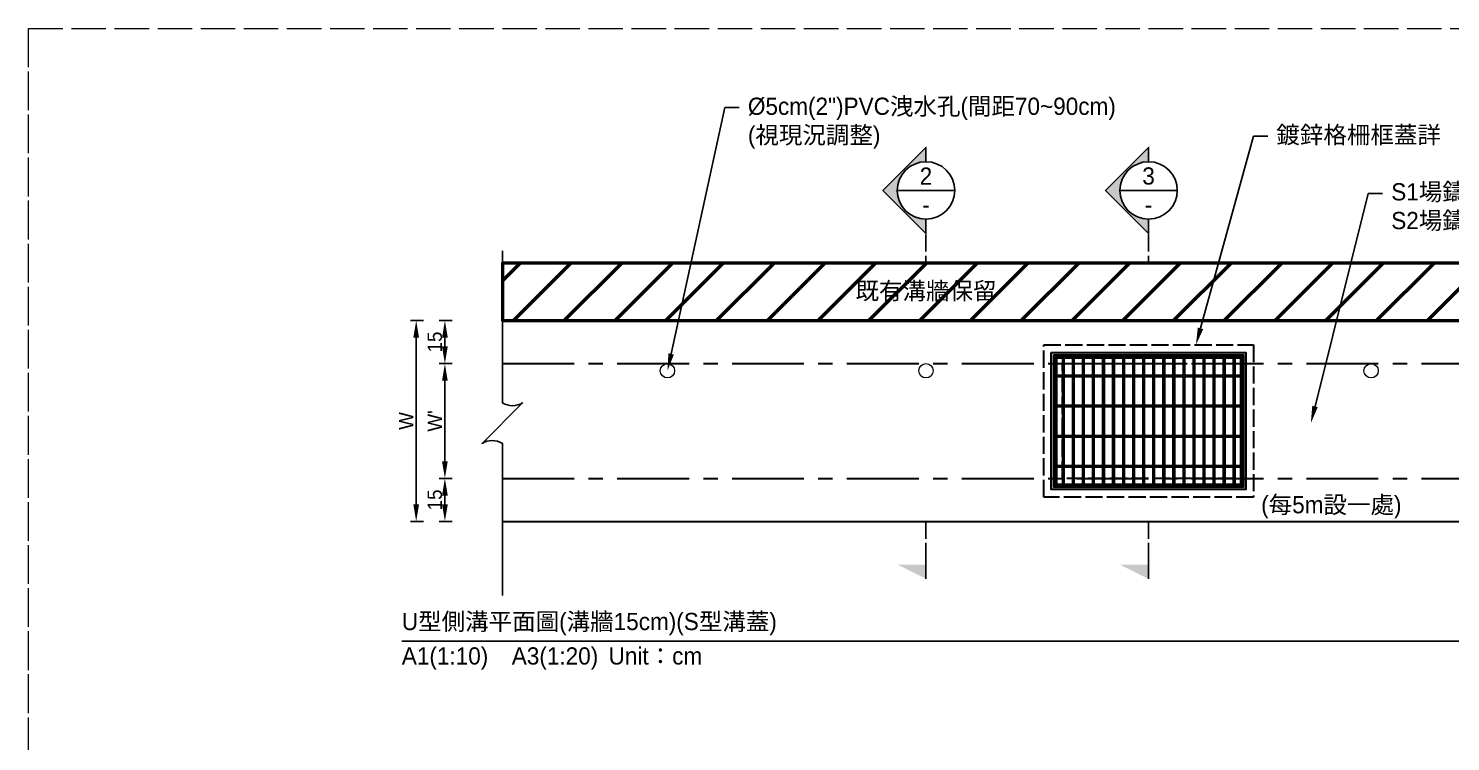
# Model space of a CAD drawing. Extents: x -8520 to 1950, y -2159 to 466.
# Drawn here: x -6660 to -6164.9, y -248.4 to 0 of the extents above; entities that cross this region are included whole.
import ezdxf
from ezdxf import colors
from ezdxf.entities.mleader import LeaderData, LeaderLine
from ezdxf.math import Vec2, Vec3

# ---------------------------------------------------------------- set-up
doc = ezdxf.new("R2010")
doc.units = 0
doc.header["$MEASUREMENT"] = 0
doc.linetypes.add('ACAD_ISO02W100', pattern=[15, 12, -3])
doc.linetypes.add('CENTERX2', pattern=[4, 2.5, -0.5, 0.5, -0.5])
for name, color, linetype, lineweight in [('一、3.基本-變更', 1, 'Continuous', 50), ('二、1.繪圖-既有設施', 8, 'Continuous', 20), ('二、2.繪圖-施作項目', 181, 'Continuous', 30), ('二、6.繪圖-其他施作項目', 35, 'Continuous', 30)]:
    doc.layers.add(name, color=color, linetype=linetype, lineweight=lineweight)
doc.layers.add('一、4.基本-隱藏', color=9, linetype='ACAD_ISO02W100', lineweight=20, plot=False)
doc.layers.add('三、3.文字-註解文字', color=2, linetype='Continuous')
doc.styles.add('次圖名(詳圖)', font='MS PGothic.ttf', dxfattribs={"height": 6})
doc.styles.add('註解文字(詳圖)', font='MS PGothic.ttf', dxfattribs={"height": 5})
doc.dimstyles.new('註解文字(詳圖)', dxfattribs={"dimtxt": 6, "dimasz": 6, "dimexe": 2, "dimexo": 5, "dimgap": 1, "dimtad": 2, "dimzin": 0, "dimdsep": 46, "dimtxsty": '註解文字(詳圖)', "dimcen": 0.1, "dimclrd": 256, "dimclre": 256, "dimclrt": 256, "dimadec": 0, "dimazin": 0, "dimtfac": 1, "dimtofl": 0, "dimtmove": 0, "dimatfit": 3, "dimfxlon": 1, "dimtolj": 1, "dimtzin": 0, "dimlwd": -1, "dimlwe": -1, "dimarcsym": 1})
pattern_1 = [(45, (-7475.3608, 66.9043), (-2.65165, 2.65165), []), (45, (-7474.477, 66.9043), (-2.65165, 2.65165), []), (45, (-7473.593, 66.9043), (-2.65165, 2.65165), []), (45, (-7472.709, 66.9043), (-2.65165, 2.65165), [])]

# ---------------------------------------------------------------- blocks, each defined once
blk = doc.blocks.new('*D308')
at = {"layer": 'Defpoints', "color": 0, "transparency": 16777216}
for p in [(-6495, -101.75), (-6515, -116.75), (-6495, -116.75)]:
    blk.add_point(p, dxfattribs=at)
at = {"layer": '三、3.文字-註解文字', "transparency": 16777216}
for p, q in [((-6512.5, -101.75), (-6517, -101.75)), ((-6515, -107.75), (-6515, -110.75)), ((-6512.5, -116.75), (-6517, -116.75))]:
    blk.add_line(p, q, dxfattribs=at)
for points in [[(-6516, -107.75), (-6514, -107.75), (-6515, -101.75)], [(-6516, -110.75), (-6514, -110.75), (-6515, -116.75)]]:
    blk.add_solid(points, dxfattribs=at)
at = {"layer": '三、3.文字-註解文字', "transparency": 16777216, "insert": (-6518.5, -109.25), "char_height": 5, "attachment_point": 5, "rotation": 90, "style": '註解文字(詳圖)'}
blk.add_mtext('\\A1;15', dxfattribs=at)
blk = doc.blocks.new('*D309')
at = {"layer": 'Defpoints', "color": 0, "transparency": 16777216}
for p in [(-6495, -116.75), (-6515, -156.75), (-6495, -156.75)]:
    blk.add_point(p, dxfattribs=at)
at = {"layer": '三、3.文字-註解文字', "transparency": 16777216}
for p, q in [((-6512.5, -116.75), (-6517, -116.75)), ((-6515, -122.75), (-6515, -150.75)), ((-6512.5, -156.75), (-6517, -156.75))]:
    blk.add_line(p, q, dxfattribs=at)
for points in [[(-6516, -122.75), (-6514, -122.75), (-6515, -116.75)], [(-6516, -150.75), (-6514, -150.75), (-6515, -156.75)]]:
    blk.add_solid(points, dxfattribs=at)
at = {"layer": '三、3.文字-註解文字', "transparency": 16777216, "insert": (-6518.5, -136.75), "char_height": 5, "attachment_point": 5, "rotation": 90, "style": '註解文字(詳圖)'}
blk.add_mtext("\\A1;W'", dxfattribs=at)
blk = doc.blocks.new('*D310')
at = {"layer": 'Defpoints', "color": 0, "transparency": 16777216}
for p in [(-6495, -156.75), (-6515, -171.75), (-6495, -171.75)]:
    blk.add_point(p, dxfattribs=at)
at = {"layer": '三、3.文字-註解文字', "transparency": 16777216}
for p, q in [((-6512.5, -156.75), (-6517, -156.75)), ((-6515, -162.75), (-6515, -165.75)), ((-6512.5, -171.75), (-6517, -171.75))]:
    blk.add_line(p, q, dxfattribs=at)
for points in [[(-6516, -162.75), (-6514, -162.75), (-6515, -156.75)], [(-6516, -165.75), (-6514, -165.75), (-6515, -171.75)]]:
    blk.add_solid(points, dxfattribs=at)
at = {"layer": '三、3.文字-註解文字', "transparency": 16777216, "insert": (-6518.5, -164.25), "char_height": 5, "attachment_point": 5, "rotation": 90, "style": '註解文字(詳圖)'}
blk.add_mtext('\\A1;15', dxfattribs=at)
blk = doc.blocks.new('*D380')
at = {"layer": 'Defpoints', "color": 0, "transparency": 16777216}
for p in [(-6524.99, -101.75), (-6495, -101.75), (-6495, -171.75)]:
    blk.add_point(p, dxfattribs=at)
at = {"layer": '三、3.文字-註解文字', "transparency": 16777216}
for p, q in [((-6522.49, -101.75), (-6526.99, -101.75)), ((-6524.99, -165.75), (-6524.99, -107.75)), ((-6522.49, -171.75), (-6526.99, -171.75))]:
    blk.add_line(p, q, dxfattribs=at)
for points in [[(-6525.99, -107.75), (-6523.99, -107.75), (-6524.99, -101.75)], [(-6525.99, -165.75), (-6523.99, -165.75), (-6524.99, -171.75)]]:
    blk.add_solid(points, dxfattribs=at)
at = {"layer": '三、3.文字-註解文字', "transparency": 16777216, "insert": (-6528.49, -136.75), "char_height": 5, "attachment_point": 5, "rotation": 90, "style": '註解文字(詳圖)'}
blk.add_mtext('\\A1;W', dxfattribs=at)

msp = doc.modelspace()

# ---------------------------------------------------------------- hatches: boundary and pattern name
at = {"layer": '一、3.基本-變更'}
h = msp.add_hatch(dxfattribs=at)
h.set_pattern_fill('ANSI31', color=256, scale=100)
h.set_pattern_definition([(45, (-8066.861, 2017.127), (-8.838835, 8.838835), [])])
h.paths.add_polyline_path([(-6045, -101.75), (-6045, -81.75), (-6495, -81.75), (-6495, -101.75)])
at = {"layer": '三、3.文字-註解文字'}
h = msp.add_hatch(color=256, dxfattribs=at)
h.dxf.hatch_style = 1
h.paths.add_polyline_path([(-6347.5, -41.443), (-6362.5, -56.443), (-6347.5, -71.443), (-6347.5, -66.443, -0.4142136), (-6357.5, -56.443, -0.4142136), (-6347.5, -46.443)])
h = msp.add_hatch(color=256, dxfattribs=at)
h.dxf.hatch_style = 1
h.paths.add_polyline_path([(-6270, -41.443), (-6285, -56.443), (-6270, -71.443), (-6270, -66.443, -0.4142136), (-6280, -56.443, -0.4142136), (-6270, -46.443)])
h = msp.add_hatch(color=256, dxfattribs=at)
h.dxf.hatch_style = 1
h.paths.add_polyline_path([(-6357.5, -186.75), (-6347.5, -191.75), (-6347.5, -186.75)])
h = msp.add_hatch(color=256, dxfattribs=at)
h.dxf.hatch_style = 1
h.paths.add_polyline_path([(-6280, -186.75), (-6270, -191.75), (-6270, -186.75)])
at = {"layer": '二、6.繪圖-其他施作項目'}
h = msp.add_hatch(color=256, dxfattribs=at)
h.dxf.hatch_style = 1
h.paths.add_polyline_path([(-6303.9, -160.65), (-6236.1, -160.65), (-6236.1, -112.85), (-6303.9, -112.85)])
h.paths.add_polyline_path([(-6303, -159.75), (-6237, -159.75), (-6237, -113.75), (-6303, -113.75)], flags=16)
h.paths.add_polyline_path([(-6300, -156.75), (-6240, -156.75), (-6240, -116.75), (-6300, -116.75)], flags=0)
h = msp.add_hatch(dxfattribs=at)
h.set_pattern_fill('ANSI34', color=256, scale=5)
h.set_pattern_definition(pattern_1)
h.paths.add_polyline_path([(-6238, -120.75), (-6302, -120.75), (-6302, -121.25), (-6238, -121.25)])
h = msp.add_hatch(dxfattribs=at)
h.set_pattern_fill('ANSI34', color=256, scale=5)
h.set_pattern_definition(pattern_1)
h.paths.add_polyline_path([(-6238, -131.25), (-6302, -131.25), (-6302, -131.75), (-6238, -131.75)])
h = msp.add_hatch(dxfattribs=at)
h.set_pattern_fill('ANSI34', color=256, scale=5)
h.set_pattern_definition(pattern_1)
h.paths.add_polyline_path([(-6238, -141.75), (-6302, -141.75), (-6302, -142.25), (-6238, -142.25)])
h = msp.add_hatch(dxfattribs=at)
h.set_pattern_fill('ANSI34', color=256, scale=5)
h.set_pattern_definition(pattern_1)
h.paths.add_polyline_path([(-6238, -152.25), (-6302, -152.25), (-6302, -152.75), (-6238, -152.75)])

# ---------------------------------------------------------------- linework, layer by layer
at = {"layer": '一、3.基本-變更'}
msp.add_lwpolyline([(-6045, -81.75), (-6495, -81.75), (-6495, -101.75), (-6045, -101.75)], close=True, dxfattribs=at)
at = {"layer": '一、4.基本-隱藏'}
for points in [[(-6660, 0), (-5880, 0), (-5880, -253.5), (-6660, -253.5)], [(-6660, 0), (-5880, 0), (-5880, -507), (-6660, -507)], [(-6660, 0), (-5880, 0), (-5880, -507), (-6660, -507)]]:
    msp.add_lwpolyline(points, close=True, dxfattribs=at)
at = {"layer": '三、3.文字-註解文字'}
for points in [[(-6347.5, -46.443), (-6347.5, -41.443), (-6362.5, -56.443), (-6347.5, -71.443), (-6347.5, -66.443)], [(-6270, -46.443), (-6270, -41.443), (-6285, -56.443), (-6270, -71.443), (-6270, -66.443)], [(-6357.5, -56.443), (-6337.5, -56.443)], [(-6280, -56.443), (-6260, -56.443)], [(-6347.5, -191.75), (-6347.5, -181.75)], [(-6270, -191.75), (-6270, -181.75)], [(-6530, -213.5), (-6010, -213.5)]]:
    msp.add_lwpolyline(points, dxfattribs=at)
at = {"layer": '三、3.文字-註解文字', "linetype": 'ACAD_ISO02W100', "ltscale": 0.5}
for points in [[(-6347.5, -71.75), (-6347.5, -81.75)], [(-6270, -71.75), (-6270, -81.75)], [(-6347.5, -171.75), (-6347.5, -181.75)], [(-6270, -171.75), (-6270, -181.75)]]:
    msp.add_lwpolyline(points, dxfattribs=at)
at = {"layer": '三、3.文字-註解文字'}
msp.add_lwpolyline([(-6495, -197.5), (-6495, -144.571, 0.2828427), (-6502.071, -144.571), (-6487.929, -130.429, -0.2828427), (-6495, -130.429), (-6495, -77.5)], format="xyb", dxfattribs=at)
for centre in [(-6347.5, -56.443), (-6270, -56.443)]:
    msp.add_circle(centre, 10, dxfattribs=at)
at = {"layer": '二、1.繪圖-既有設施'}
for centre in [(-6437.5, -119.249), (-6347.5, -119.249), (-6192.5, -119.249)]:
    msp.add_circle(centre, 2.5, dxfattribs=at)
at = {"layer": '二、2.繪圖-施作項目'}
for points in [[(-6495, -101.75), (-6045, -101.75)], [(-6495, -171.75), (-6045, -171.75)]]:
    msp.add_lwpolyline(points, dxfattribs=at)
at = {"layer": '二、2.繪圖-施作項目', "linetype": 'CENTERX2', "ltscale": 10}
for points in [[(-6495, -116.75), (-6045, -116.75)], [(-6495, -156.75), (-6045, -156.75)]]:
    msp.add_lwpolyline(points, dxfattribs=at)
at = {"layer": '二、6.繪圖-其他施作項目', "linetype": 'ACAD_ISO02W100', "ltscale": 0.5}
for points in [[(-6306.5, -110.25), (-6233.5, -110.25), (-6233.5, -163.25), (-6306.5, -163.25)], [(-6300, -116.75), (-6240, -116.75), (-6240, -156.75), (-6300, -156.75)]]:
    msp.add_lwpolyline(points, close=True, dxfattribs=at)
at = {"layer": '二、6.繪圖-其他施作項目'}
for points in [[(-6303.9, -112.85), (-6236.1, -112.85), (-6236.1, -160.65), (-6303.9, -160.65)], [(-6303, -113.75), (-6237, -113.75), (-6237, -159.75), (-6303, -159.75)], [(-6302.5, -114.25), (-6237.5, -114.25), (-6237.5, -159.25), (-6302.5, -159.25)]]:
    msp.add_lwpolyline(points, close=True, dxfattribs=at)
for points in [[(-6302.5, -114.25), (-6237.5, -114.25)], [(-6302.5, -114.25), (-6302.5, -159.25)], [(-6302, -114.25), (-6302, -159.25)], [(-6302, -114.75), (-6238, -114.75)], [(-6300, -114.75), (-6300, -120.75)], [(-6299.5, -114.75), (-6299.5, -120.75)], [(-6296.5, -114.75), (-6296.5, -120.75)], [(-6296, -114.75), (-6296, -120.75)], [(-6293, -114.75), (-6293, -120.75)], [(-6292.5, -114.75), (-6292.5, -120.75)], [(-6289.5, -114.75), (-6289.5, -120.75)], [(-6289, -114.75), (-6289, -120.75)], [(-6286, -114.75), (-6286, -120.75)], [(-6285.5, -114.75), (-6285.5, -120.75)], [(-6282.5, -114.75), (-6282.5, -120.75)], [(-6282, -114.75), (-6282, -120.75)], [(-6279, -114.75), (-6279, -120.75)], [(-6278.5, -114.75), (-6278.5, -120.75)], [(-6275.5, -114.75), (-6275.5, -120.75)], [(-6275, -114.75), (-6275, -120.75)], [(-6272, -114.75), (-6272, -120.75)], [(-6271.5, -114.75), (-6271.5, -120.75)], [(-6268.5, -114.75), (-6268.5, -120.75)], [(-6268, -114.75), (-6268, -120.75)], [(-6265, -114.75), (-6265, -120.75)], [(-6264.5, -114.75), (-6264.5, -120.75)], [(-6261.5, -114.75), (-6261.5, -120.75)], [(-6261, -114.75), (-6261, -120.75)], [(-6258, -114.75), (-6258, -120.75)], [(-6257.5, -114.75), (-6257.5, -120.75)], [(-6254.5, -114.75), (-6254.5, -120.75)], [(-6254, -114.75), (-6254, -120.75)], [(-6251, -114.75), (-6251, -120.75)], [(-6250.5, -114.75), (-6250.5, -120.75)], [(-6247.5, -114.75), (-6247.5, -120.75)], [(-6247, -114.75), (-6247, -120.75)], [(-6244, -114.75), (-6244, -120.75)], [(-6243.5, -114.75), (-6243.5, -120.75)], [(-6240.5, -114.75), (-6240.5, -120.75)], [(-6240, -114.75), (-6240, -120.75)], [(-6238, -114.25), (-6238, -159.25)], [(-6237.5, -114.25), (-6237.5, -159.25)], [(-6302, -120.75), (-6238, -120.75)], [(-6302, -121.25), (-6238, -121.25)], [(-6300, -121.25), (-6300, -131.25)], [(-6299.5, -121.25), (-6299.5, -131.25)], [(-6296.5, -121.25), (-6296.5, -131.25)], [(-6296, -121.25), (-6296, -131.25)], [(-6293, -121.25), (-6293, -131.25)], [(-6292.5, -121.25), (-6292.5, -131.25)], [(-6289.5, -121.25), (-6289.5, -131.25)], [(-6289, -121.25), (-6289, -131.25)], [(-6286, -121.25), (-6286, -131.25)], [(-6285.5, -121.25), (-6285.5, -131.25)], [(-6282.5, -121.25), (-6282.5, -131.25)], [(-6282, -121.25), (-6282, -131.25)], [(-6279, -121.25), (-6279, -131.25)], [(-6278.5, -121.25), (-6278.5, -131.25)], [(-6275.5, -121.25), (-6275.5, -131.25)], [(-6275, -121.25), (-6275, -131.25)], [(-6272, -121.25), (-6272, -131.25)], [(-6271.5, -121.25), (-6271.5, -131.25)], [(-6268.5, -121.25), (-6268.5, -131.25)], [(-6268, -121.25), (-6268, -131.25)], [(-6265, -121.25), (-6265, -131.25)], [(-6264.5, -121.25), (-6264.5, -131.25)], [(-6261.5, -121.25), (-6261.5, -131.25)], [(-6261, -121.25), (-6261, -131.25)], [(-6258, -121.25), (-6258, -131.25)], [(-6257.5, -121.25), (-6257.5, -131.25)], [(-6254.5, -121.25), (-6254.5, -131.25)], [(-6254, -121.25), (-6254, -131.25)], [(-6251, -121.25), (-6251, -131.25)], [(-6250.5, -121.25), (-6250.5, -131.25)], [(-6247.5, -121.25), (-6247.5, -131.25)], [(-6247, -121.25), (-6247, -131.25)], [(-6244, -121.25), (-6244, -131.25)], [(-6243.5, -121.25), (-6243.5, -131.25)], [(-6240.5, -121.25), (-6240.5, -131.25)], [(-6240, -121.25), (-6240, -131.25)], [(-6302, -131.25), (-6238, -131.25)], [(-6302, -131.75), (-6238, -131.75)], [(-6300, -131.75), (-6300, -141.75)], [(-6299.5, -131.75), (-6299.5, -141.75)], [(-6296.5, -131.75), (-6296.5, -141.75)], [(-6296, -131.75), (-6296, -141.75)], [(-6293, -131.75), (-6293, -141.75)], [(-6292.5, -131.75), (-6292.5, -141.75)], [(-6289.5, -131.75), (-6289.5, -141.75)], [(-6289, -131.75), (-6289, -141.75)], [(-6286, -131.75), (-6286, -141.75)], [(-6285.5, -131.75), (-6285.5, -141.75)], [(-6282.5, -131.75), (-6282.5, -141.75)], [(-6282, -131.75), (-6282, -141.75)], [(-6279, -131.75), (-6279, -141.75)], [(-6278.5, -131.75), (-6278.5, -141.75)], [(-6275.5, -131.75), (-6275.5, -141.75)], [(-6275, -131.75), (-6275, -141.75)], [(-6272, -131.75), (-6272, -141.75)], [(-6271.5, -131.75), (-6271.5, -141.75)], [(-6268.5, -131.75), (-6268.5, -141.75)], [(-6268, -131.75), (-6268, -141.75)], [(-6265, -131.75), (-6265, -141.75)], [(-6264.5, -131.75), (-6264.5, -141.75)], [(-6261.5, -131.75), (-6261.5, -141.75)], [(-6261, -131.75), (-6261, -141.75)], [(-6258, -131.75), (-6258, -141.75)], [(-6257.5, -131.75), (-6257.5, -141.75)], [(-6254.5, -131.75), (-6254.5, -141.75)], [(-6254, -131.75), (-6254, -141.75)], [(-6251, -131.75), (-6251, -141.75)], [(-6250.5, -131.75), (-6250.5, -141.75)], [(-6247.5, -131.75), (-6247.5, -141.75)], [(-6247, -131.75), (-6247, -141.75)], [(-6244, -131.75), (-6244, -141.75)], [(-6243.5, -131.75), (-6243.5, -141.75)], [(-6240.5, -131.75), (-6240.5, -141.75)], [(-6240, -131.75), (-6240, -141.75)], [(-6302, -141.75), (-6238, -141.75)], [(-6302, -142.25), (-6238, -142.25)], [(-6300, -142.25), (-6300, -152.25)], [(-6299.5, -142.25), (-6299.5, -152.25)], [(-6296.5, -142.25), (-6296.5, -152.25)], [(-6296, -142.25), (-6296, -152.25)], [(-6293, -142.25), (-6293, -152.25)], [(-6292.5, -142.25), (-6292.5, -152.25)], [(-6289.5, -142.25), (-6289.5, -152.25)], [(-6289, -142.25), (-6289, -152.25)], [(-6286, -142.25), (-6286, -152.25)], [(-6285.5, -142.25), (-6285.5, -152.25)], [(-6282.5, -142.25), (-6282.5, -152.25)], [(-6282, -142.25), (-6282, -152.25)], [(-6279, -142.25), (-6279, -152.25)], [(-6278.5, -142.25), (-6278.5, -152.25)], [(-6275.5, -142.25), (-6275.5, -152.25)], [(-6275, -142.25), (-6275, -152.25)], [(-6272, -142.25), (-6272, -152.25)], [(-6271.5, -142.25), (-6271.5, -152.25)], [(-6268.5, -142.25), (-6268.5, -152.25)], [(-6268, -142.25), (-6268, -152.25)], [(-6265, -142.25), (-6265, -152.25)], [(-6264.5, -142.25), (-6264.5, -152.25)], [(-6261.5, -142.25), (-6261.5, -152.25)], [(-6261, -142.25), (-6261, -152.25)], [(-6258, -142.25), (-6258, -152.25)], [(-6257.5, -142.25), (-6257.5, -152.25)], [(-6254.5, -142.25), (-6254.5, -152.25)], [(-6254, -142.25), (-6254, -152.25)], [(-6251, -142.25), (-6251, -152.25)], [(-6250.5, -142.25), (-6250.5, -152.25)], [(-6247.5, -142.25), (-6247.5, -152.25)], [(-6247, -142.25), (-6247, -152.25)], [(-6244, -142.25), (-6244, -152.25)], [(-6243.5, -142.25), (-6243.5, -152.25)], [(-6240.5, -142.25), (-6240.5, -152.25)], [(-6240, -142.25), (-6240, -152.25)], [(-6302, -152.25), (-6238, -152.25)], [(-6302, -152.75), (-6238, -152.75)], [(-6300, -152.75), (-6300, -158.75)], [(-6299.5, -152.75), (-6299.5, -158.75)], [(-6296.5, -152.75), (-6296.5, -158.75)], [(-6296, -152.75), (-6296, -158.75)], [(-6293, -152.75), (-6293, -158.75)], [(-6292.5, -152.75), (-6292.5, -158.75)], [(-6289.5, -152.75), (-6289.5, -158.75)], [(-6289, -152.75), (-6289, -158.75)], [(-6286, -152.75), (-6286, -158.75)], [(-6285.5, -152.75), (-6285.5, -158.75)], [(-6282.5, -152.75), (-6282.5, -158.75)], [(-6282, -152.75), (-6282, -158.75)], [(-6279, -152.75), (-6279, -158.75)], [(-6278.5, -152.75), (-6278.5, -158.75)], [(-6275.5, -152.75), (-6275.5, -158.75)], [(-6275, -152.75), (-6275, -158.75)], [(-6272, -152.75), (-6272, -158.75)], [(-6271.5, -152.75), (-6271.5, -158.75)], [(-6268.5, -152.75), (-6268.5, -158.75)], [(-6268, -152.75), (-6268, -158.75)], [(-6265, -152.75), (-6265, -158.75)], [(-6264.5, -152.75), (-6264.5, -158.75)], [(-6261.5, -152.75), (-6261.5, -158.75)], [(-6261, -152.75), (-6261, -158.75)], [(-6258, -152.75), (-6258, -158.75)], [(-6257.5, -152.75), (-6257.5, -158.75)], [(-6254.5, -152.75), (-6254.5, -158.75)], [(-6254, -152.75), (-6254, -158.75)], [(-6251, -152.75), (-6251, -158.75)], [(-6250.5, -152.75), (-6250.5, -158.75)], [(-6247.5, -152.75), (-6247.5, -158.75)], [(-6247, -152.75), (-6247, -158.75)], [(-6244, -152.75), (-6244, -158.75)], [(-6243.5, -152.75), (-6243.5, -158.75)], [(-6240.5, -152.75), (-6240.5, -158.75)], [(-6240, -152.75), (-6240, -158.75)], [(-6302.5, -159.25), (-6237.5, -159.25)], [(-6302, -158.75), (-6238, -158.75)]]:
    msp.add_lwpolyline(points, dxfattribs=at)

# ---------------------------------------------------------------- texts
at = {"layer": '三、3.文字-註解文字', "char_height": 6}
for s, width, gutter_width, insert, attachment_point, style in [('2', 6.60394, 25, (-6347.5, -51.443), 5, '註解文字(詳圖)'), ('3', 6.60394, 25, (-6270, -51.443), 5, '註解文字(詳圖)'), ('-', 6.60394, 25, (-6347.5, -61.443), 5, '註解文字(詳圖)'), ('-', 6.60394, 25, (-6270, -61.443), 5, '註解文字(詳圖)'), ('{\\fMS PGothic|b0|i0|c128|p34;既有溝牆}保留', 70.34372, 30, (-6347.5, -91.75), 5, '次圖名(詳圖)'), ('(每5m設一處)', 52.41253, 30, (-6206.354, -166.81), 5, '註解文字(詳圖)'), ('{\\fMS PGothic|b0|i0|c128|p34;U型側溝平面圖(溝牆15cm)}(S型溝蓋)', 138.66243, 15, (-6530, -207.5), 4, '次圖名(詳圖)'), ('A1(1:10)\u3000A3(1:20){\\fMS PGothic|b0|i0|c128|p34;^IUnit：cm}', 136.03259, 15, (-6530, -219.5), 4, '次圖名(詳圖)')]:
    msp.add_mtext_dynamic_manual_height_columns(s, width=width, gutter_width=gutter_width, heights=[0], dxfattribs=dict(at, insert=insert, attachment_point=attachment_point, style=style))

# ---------------------------------------------------------------- dimensions: what is measured, and where the dimension line sits
at = {"layer": '三、3.文字-註解文字'}
for base, p1, p2, text, picture, middle in [((-6524.993, -101.75), (-6495, -171.75), (-6495, -101.75), 'W', '*D380', (-6528.493, -136.75)), ((-6515, -116.75), (-6495, -101.75), (-6495, -116.75), '15', '*D308', (-6518.5, -109.25)), ((-6515, -156.75), (-6495, -116.75), (-6495, -156.75), "W'", '*D309', (-6518.5, -136.75)), ((-6515, -171.75), (-6495, -156.75), (-6495, -171.75), '15', '*D310', (-6518.5, -164.25))]:
    dim = msp.add_linear_dim(base=base, p1=p1, p2=p2, angle=90, text=text, dimstyle='註解文字(詳圖)', dxfattribs=at)
    dim.commit()
    dim.dimension.update_dxf_attribs({"geometry": picture, "text_midpoint": middle})

# ---------------------------------------------------------------- leaders
ml = msp.add_multileader_mtext('Standard', dxfattribs=at)
ml.set_content('{\\fMS PGothic|b0|i0|c128|p34;%%C5cm}(2")PVC洩水孔(間距70~90cm)\\P(視現況調整)', color=256, style='註解文字(詳圖)')
ml.set_leader_properties(color=256, linetype='ByLayer', lineweight=-1)
ml.build(insert=Vec2(0, 0))
ml.multileader.update_dxf_attribs({"dogleg_length": 5, "arrow_head_size": 6})
ctx = ml.context
ctx.base_point, ctx.char_height, ctx.arrow_head_size, ctx.landing_gap_size, ctx.plane_origin = Vec3(-6412.5, -27.5), 6, 6, 3, Vec3(-6437.5, -120)
notes = []
notes.append((ctx, [(0, (1, 1, 0), (-6417.5, -27.5), (1, 0), 5, [(0, [(-6437.5, -119.25)], 0, [])])]))
ctx.mtext.insert, ctx.mtext.flow_direction = Vec3(-6409.5, -24.108), 5
ml = msp.add_multileader_mtext('Standard', dxfattribs=at)
ml.set_content('鍍鋅格柵框蓋詳', color=256, style='註解文字(詳圖)')
ml.set_leader_properties(color=256, linetype='ByLayer', lineweight=-1)
ml.build(insert=Vec2(0, 0))
ml.multileader.update_dxf_attribs({"dogleg_length": 5, "arrow_head_size": 6})
ctx = ml.context
ctx.base_point, ctx.char_height, ctx.arrow_head_size, ctx.landing_gap_size, ctx.plane_origin = Vec3(-6228.5, -37.5), 6, 6, 3, Vec3(-6253.5, -111)
notes.append((ctx, [(0, (1, 1, 0), (-6233.5, -37.5), (1, 0), 5, [(0, [(-6253.5, -110.25)], 0, [])])]))
ctx.mtext.insert, ctx.mtext.flow_direction = Vec3(-6225.5, -34.074), 5
ml = msp.add_multileader_mtext('Standard', dxfattribs=at)
ml.set_content('S{\\fMS PGothic|b0|i0|c128|p34;1場鑄溝蓋板(280kgf/cm²混凝土)或\\P}S{\\fMS PGothic|b0|i0|c128|p34;2場鑄溝蓋板(280kgf/cm²混凝土)詳}', color=256, style='註解文字(詳圖)')
ml.set_leader_properties(color=256, linetype='ByLayer', lineweight=-1)
ml.build(insert=Vec2(0, 0))
ml.multileader.update_dxf_attribs({"dogleg_length": 5, "arrow_head_size": 6})
ctx = ml.context
ctx.base_point, ctx.char_height, ctx.arrow_head_size, ctx.landing_gap_size, ctx.plane_origin = Vec3(-6188.5, -57.5), 6, 6, 3, Vec3(-6213.5, -137.5)
notes.append((ctx, [(0, (1, 1, 0), (-6193.5, -57.5), (1, 0), 5, [(0, [(-6213.5, -137.5)], 0, [])])]))
ctx.mtext.insert, ctx.mtext.flow_direction = Vec3(-6185.5, -53.92), 5
for ctx, leaders in notes:
    for number, flags, end, landing, length, lines in leaders:
        leader = LeaderData()
        leader.index, (leader.has_last_leader_line, leader.has_dogleg_vector, leader.attachment_direction) = number, flags
        leader.last_leader_point, leader.dogleg_vector, leader.dogleg_length = Vec3(end), Vec3(landing), length
        for number, points, colour, breaks in lines:
            line = LeaderLine()
            line.index, line.vertices, line.color, line.breaks = number, Vec3.list(points), colors.encode_raw_color(colour), breaks
            leader.lines.append(line)
        ctx.leaders.append(leader)

doc.saveas('drawing.dxf')
